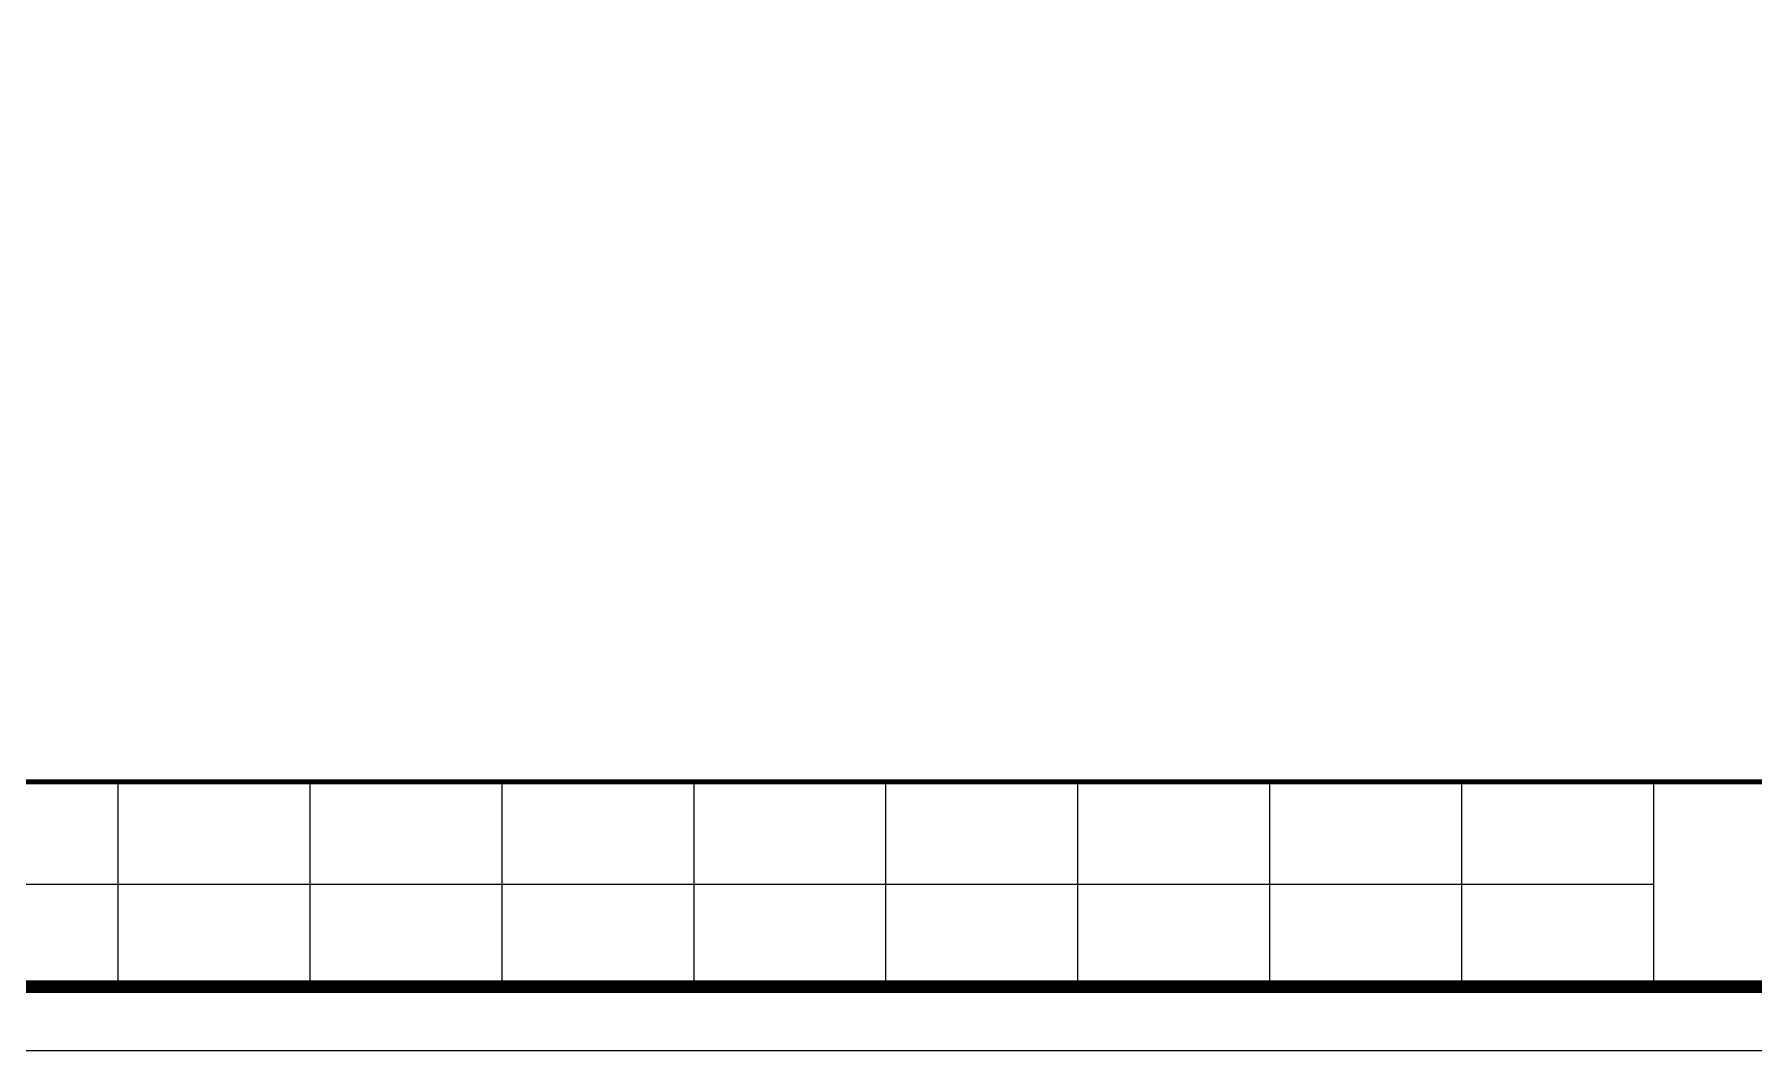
# Model space of a CAD drawing. Extents: x 21921 to 108563, y 14962 to 43474.
# Drawn here: x 84894 to 97792, y 14962 to 22583 of the extents above; entities that cross this region are included whole.
import ezdxf

# ---------------------------------------------------------------- set-up
doc = ezdxf.new("R2010")
doc.units = 0
doc.header["$LTSCALE"] = 1000
doc.header["$MEASUREMENT"] = 0
doc.layers.add('PUB_TITLE', color=4, linetype='Continuous')

# ---------------------------------------------------------------- blocks, each defined once
blk = doc.blocks.new('A$C8c0ea779')
for p, q in [((7520.006801605225, 1619.998330592876), (39020.00007629403, 1619.998330592876)), ((15520.00680160522, 19.9983305928763), (15520.00680160522, 1619.998330592876)), ((17020.00680160522, 19.9983305928763), (17020.00680160522, 1619.998330592876)), ((18520.00680541998, 19.9983305928763), (18520.00680541998, 1619.998330592876)), ((18520.00680541998, 19.9983305928763), (18520.00680541998, 1619.998330592876)), ((20020.00680160528, 19.9983305928763), (20020.00680160528, 1619.998330592876)), ((21520.00680541998, 19.9983305928763), (21520.00680541998, 1619.998330592876)), ((23020.00680160528, 19.9983305928763), (23020.00680160528, 1619.998330592876)), ((24520.00680160525, 19.9983305928763), (24520.00680160525, 1619.998330592876)), ((26020.00680541995, 19.9983305928763), (26020.00680541995, 1619.998330592876)), ((27520.00680160525, 19.9983305928763), (27520.00680160525, 1619.998330592876)), ((14020.00680541998, 819.9983305928763), (27520.00680160525, 819.9983305928763))]:
    blk.add_line(p, q)
at = {"const_width": 40.00000000000001}
blk.add_lwpolyline([(20.00007247930625, 1619.998330592876), (20.00007247930625, 19.9983305928763), (39020.00007629403, 19.9983305928763), (39020.00007629403, 1619.998330592876)], close=True, dxfattribs=at)

msp = doc.modelspace()

# ---------------------------------------------------------------- linework, layer by layer
at = {"layer": 'PUB_TITLE'}
msp.add_lwpolyline([(68242.70297943335, 14961.7128735779), (108562.7029794334, 14961.7128735779), (108562.7029794334, 43473.71287357778), (68242.70297943335, 43473.71287357778)], close=True, dxfattribs=at)
at = {"layer": 'PUB_TITLE', "const_width": 96}
msp.add_lwpolyline([(70642.70297943335, 15441.7128735779), (108082.7029794334, 15441.7128735779), (108082.7029794334, 42993.71287357778), (70642.70297943335, 42993.71287357778)], close=True, dxfattribs=at)

# ---------------------------------------------------------------- block references
at = {"layer": 'PUB_TITLE', "xscale": 0.9600000000000002, "yscale": 0.9600000000000002, "zscale": 0.9600000000000002}
msp.add_blockref('A$C8c0ea779', (70623.50290619116, 15422.51447620877), dxfattribs=at)

doc.saveas('drawing.dxf')
